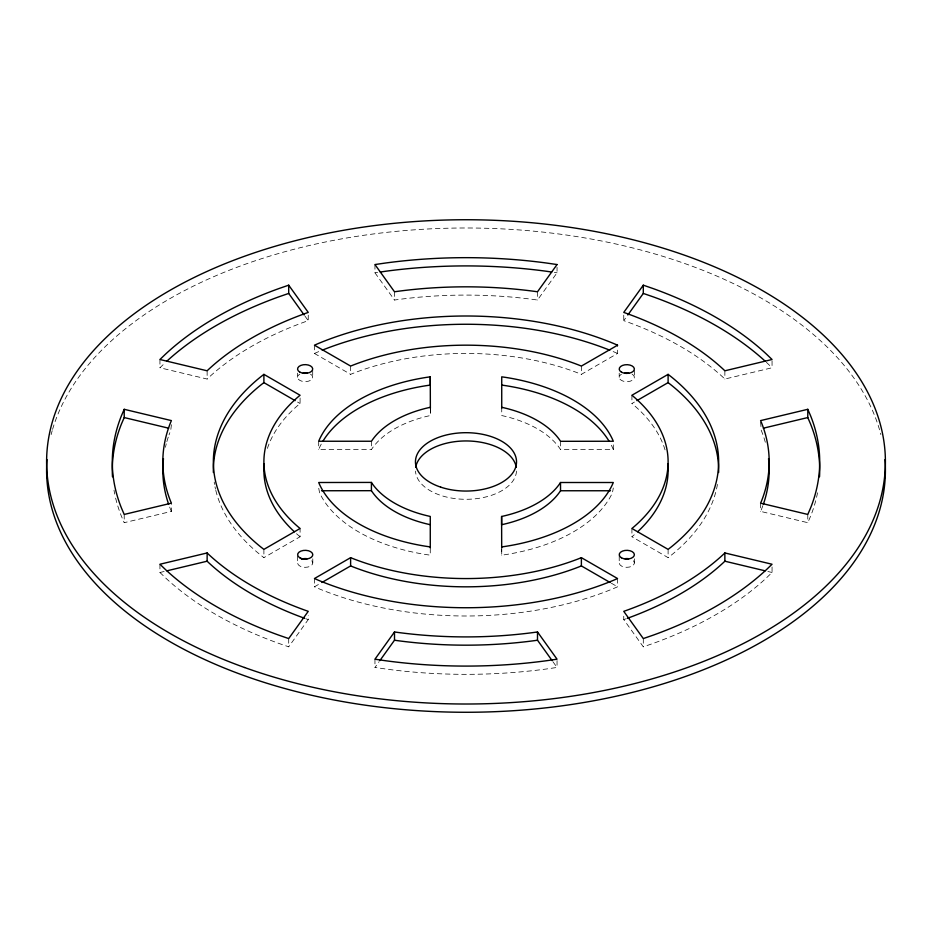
<?xml version="1.0" encoding="UTF-8"?>
<svg xmlns="http://www.w3.org/2000/svg" width="932" height="932" viewBox="0 0 932 932"><rect width="100%" height="100%" fill="white"/><g stroke="black" fill="none" stroke-linecap="round" stroke-linejoin="round"><path stroke-width="0.7" stroke-dasharray="4.66 3.5" d="M430.398 408.647L430.398 415.521L427.322 416.22A101.064 58.343 0 0 0 372.625 447.803L371.472 449.492L318.697 449.492L319.571 447.477A151.59 87.515 0 0 1 321.936 442.898M817.527 492.795A353.706 204.213 0 0 1 810.467 516.503L807.788 522.689L760.594 511.4L761.258 509.874A303.18 175.041 0 0 0 762.958 505.4M159.943 564.244L159.943 572.493L165.628 577.968A353.706 204.213 0 0 0 279.216 643.546L288.699 646.82L308.247 619.582L308.247 615.458M374.955 264.548L374.955 272.796L394.504 300.046L397.16 299.661A303.18 175.041 0 0 1 534.84 299.661L537.496 300.046L557.045 272.796L557.045 267.298M557.045 660.578L557.045 667.452L546.315 669.001A353.706 204.213 0 0 1 385.685 669.001L374.955 667.452L379.033 661.778M772.057 360.882L772.057 367.756L724.863 379.044L723.465 377.693A303.18 175.041 0 0 0 626.094 321.482L623.753 320.666L627.015 316.134M308.247 315.167L308.247 320.666L305.906 321.482A303.18 175.041 0 0 0 208.535 377.693L207.137 379.044L159.943 367.756L165.628 362.292M772.057 566.994L772.057 572.493L766.372 577.968A353.706 204.213 0 0 1 652.784 643.546L643.301 646.82L623.753 619.582L623.753 615.458M300.081 398.011L300.081 403.509L297.949 405.292A202.116 116.698 0 0 0 266.948 449.865M717.43 484.419A252.654 145.87 0 0 1 671.366 555.088L668.104 557.639L631.919 536.739L634.051 534.956A202.116 116.698 0 0 0 635.869 533.36M215.793 490.349A252.654 145.87 0 0 0 260.634 555.088L263.896 557.639L300.081 536.739L300.081 528.491M314.433 345.19L314.433 353.449L350.618 374.338L353.706 373.103A202.116 116.698 0 0 1 578.294 373.103L581.382 374.338L617.567 353.449L617.567 345.19M314.433 578.551L314.433 586.811L320.666 583.199M665.052 449.865A202.116 116.698 0 0 0 634.051 405.292L631.919 403.509L634.412 402.065M314.433 353.449L318.837 351.562M617.567 578.551L617.567 586.811L613.163 588.698A252.654 145.87 0 0 1 318.837 588.698L314.433 586.811M623.753 619.582L626.094 618.766M115.626 498.107A353.706 204.213 0 0 0 121.533 516.503L124.212 522.689L171.406 511.4L171.406 503.152M159.943 572.493L164.114 571.491M374.955 272.796L377.635 272.412M501.707 549.367L501.731 555.169L505.237 554.668A151.59 87.515 0 0 0 612.429 492.783L613.303 488.007M501.731 407.296L501.731 415.544L504.666 416.22A101.064 58.343 0 0 1 559.363 447.791L560.586 449.573L613.303 449.492L613.303 441.244M554.365 272.412L557.045 272.796M767.886 571.491L772.057 572.493M305.906 618.766L308.247 619.582M613.163 351.562L617.567 353.449M297.588 402.065L300.081 403.509M611.334 583.199L617.567 586.811M300.081 536.739L297.949 534.956A202.116 116.698 0 0 1 296.131 533.36M766.372 362.292L772.057 367.756M304.985 316.134L308.247 320.666M552.967 661.778L557.045 667.452M613.303 449.492L612.429 447.477A151.59 87.515 0 0 0 610.064 442.898M171.406 511.4L170.742 509.874A303.18 175.041 0 0 1 169.041 505.4M430.363 408.274L430.398 415.521M807.788 514.441L807.788 522.689M760.594 421.975L761.258 430.374A303.18 175.041 0 0 1 766.046 445.007M760.594 503.152L760.594 511.4M724.863 370.796L724.863 379.044M668.104 549.379L668.104 557.639M643.301 638.571L643.301 646.82M634.366 370.423L634.366 377.297M634.377 558.827L634.377 562.951M631.919 395.261L631.919 403.509M631.919 528.491L631.919 536.739M623.753 315.167L623.753 320.666M619.209 373.173L619.209 377.297M619.221 556.078L619.221 562.951M581.382 366.078L581.382 374.338M560.586 441.314L560.586 449.573M537.496 291.786L537.496 300.046M501.731 546.921L501.731 555.169M430.269 548.296L430.269 555.169L426.763 554.668A151.59 87.515 0 0 1 319.571 492.783L318.697 488.007M394.504 291.786L394.504 300.046M374.955 659.204L374.955 667.452M371.472 441.244L371.472 449.492M350.618 366.078L350.618 374.338M318.697 441.244L318.697 449.492M312.791 558.827L312.791 562.951M312.709 370.377L312.709 377.25M297.634 556.078L297.634 562.951M297.553 373.126L297.553 377.25M288.699 638.571L288.699 646.82M263.896 549.379L263.896 557.639M207.137 370.796L207.137 379.044M171.406 424.724L170.742 430.374A303.18 175.041 0 0 0 169.041 434.86M159.943 359.507L159.943 367.756M124.212 514.441L124.212 522.689M51.144 434.592A419.4 242.134 0 0 1 52.204 430.677M52.576 429.384A419.4 242.134 0 0 1 470.578 228.002A419.4 242.134 0 0 1 880.857 434.592M165.418 447.278A303.18 175.041 0 0 1 166.245 443.877M166.863 441.617A303.18 175.041 0 0 1 168.645 435.978M114.741 494.123A353.706 204.213 0 0 1 113.995 490.139M215.513 489.16A252.654 145.87 0 0 1 215.001 486.795M214.57 484.419A252.654 145.87 0 0 1 214.197 482.042M311.777 560.761A7.584 4.38 0 0 1 305.218 567.332A7.584 4.38 0 0 1 298.648 560.761M632.141 374.198A7.584 4.38 0 0 1 632.141 380.396A7.584 4.38 0 0 1 621.423 380.396A7.584 4.38 0 0 1 621.423 374.198M633.364 560.761A7.584 4.38 0 0 1 626.793 567.32A7.584 4.38 0 0 1 620.234 560.761M516.503 471.079A50.526 29.172 0 0 1 466 499.296A50.526 29.172 0 0 1 415.497 471.079M310.496 374.151A7.584 4.38 0 0 1 310.496 380.349A7.584 4.38 0 0 1 299.778 380.349A7.584 4.38 0 0 1 299.778 374.151"/><path stroke-width="1.4" d="M124.212 409.311L121.533 415.497A353.706 204.213 0 0 0 121.533 508.243L124.212 514.441L171.406 503.152L170.742 501.626A303.18 175.041 0 0 1 170.742 422.126L171.406 420.6L124.212 409.311L124.212 417.559L121.533 423.757A353.706 204.213 0 0 0 112.481 476.811M560.528 482.508L559.375 484.197A101.064 58.343 0 0 1 504.678 515.78L501.602 516.479L501.602 524.728L504.678 524.029A101.064 58.343 0 0 0 559.375 492.445L560.528 490.756L560.528 482.508L613.303 482.508L612.429 484.524A151.59 87.515 0 0 1 505.237 546.408L501.731 546.921M394.504 631.954L374.955 659.204L385.685 660.753A353.706 204.213 0 0 0 546.315 660.753L557.045 659.204L537.496 631.954L534.84 632.339A303.18 175.041 0 0 1 397.16 632.339L394.504 631.954L394.504 640.214L379.848 660.648M643.301 285.18L623.753 312.418L626.094 313.234A303.18 175.041 0 0 1 723.465 369.445L724.863 370.796L772.057 359.507L766.372 354.032A353.706 204.213 0 0 0 652.784 288.454L643.301 285.18L643.301 293.429L627.83 314.993M724.863 552.956L723.465 554.307A303.18 175.041 0 0 1 626.094 610.518L623.753 611.334L643.301 638.571L652.784 635.298A353.706 204.213 0 0 0 766.372 569.708L772.057 564.244L724.863 552.956L724.863 561.204L723.465 562.555A303.18 175.041 0 0 1 627.306 618.335M263.896 374.361L260.634 376.912A252.654 145.87 0 0 0 260.634 546.839L263.896 549.379L300.081 528.491L297.949 526.708A202.116 116.698 0 0 1 297.949 397.044L300.081 395.261L263.896 374.361L263.896 382.621L260.634 385.161A252.654 145.87 0 0 0 213.381 472.512M350.618 557.662L314.433 578.551L318.837 580.438A252.654 145.87 0 0 0 613.163 580.438L617.567 578.551L581.382 557.662L578.294 558.897A202.116 116.698 0 0 1 353.706 558.897L350.618 557.662L350.618 565.922L321.913 582.488M668.104 374.361L631.919 395.261L634.051 397.044A202.116 116.698 0 0 1 634.051 526.708L631.919 528.491L668.104 549.379L671.366 546.839A252.654 145.87 0 0 0 671.366 376.912L668.104 374.361L668.104 382.621L671.366 385.161A252.654 145.87 0 0 1 718.619 472.512M636.906 400.632L668.104 382.621M610.087 582.488L581.382 565.922L578.294 567.157A202.116 116.698 0 0 1 353.706 567.157L350.618 565.922M288.699 285.18L279.216 288.454A353.706 204.213 0 0 0 165.628 354.032L159.943 359.507L207.137 370.796L208.535 369.445A303.18 175.041 0 0 1 305.906 313.234L308.247 312.418L288.699 285.18L288.699 293.429L304.17 314.993M288.699 293.429L279.216 296.702A353.706 204.213 0 0 0 166.653 361.348M207.137 552.956L159.943 564.244L165.628 569.708A353.706 204.213 0 0 0 279.216 635.298L288.699 638.571L308.247 611.334L305.906 610.518A303.18 175.041 0 0 1 208.535 554.307L207.137 552.956L207.137 561.204L208.535 562.555A303.18 175.041 0 0 0 304.694 618.335M807.788 409.311L760.594 420.6L761.258 422.126A303.18 175.041 0 0 1 761.258 501.626L760.594 503.152L807.788 514.441L810.467 508.243A353.706 204.213 0 0 0 810.467 415.497L807.788 409.311L807.788 417.559L810.467 423.757A353.706 204.213 0 0 1 819.519 476.811M166.886 570.827L207.137 561.204M763.378 428.184L807.788 417.559M430.398 407.272L427.322 407.971A101.064 58.343 0 0 0 372.625 439.555L371.472 441.244L318.697 441.244L319.571 439.217A151.59 87.515 0 0 1 426.763 377.332L430.269 376.831L430.363 408.274M380.314 272.028L385.685 271.247A353.706 204.213 0 0 1 546.315 271.247L551.686 272.028M552.152 660.648L537.496 640.214L534.84 640.599A303.18 175.041 0 0 1 397.16 640.599L394.504 640.214M430.269 547.911L430.269 516.456L427.334 515.78A101.064 58.343 0 0 1 372.637 484.209L371.414 482.427L318.697 482.508L319.571 484.524A151.59 87.515 0 0 0 426.763 546.408L430.269 546.921M321.552 490.756L371.414 490.686L372.637 492.457A101.064 58.343 0 0 0 427.334 524.029L430.269 524.704M560.528 490.756L610.448 490.756M501.731 385.079L505.237 385.592A151.59 87.515 0 0 1 609.004 441.092M501.731 407.296L504.666 407.971A101.064 58.343 0 0 1 559.363 439.543L560.586 441.314L613.303 441.244L612.429 439.217A151.59 87.515 0 0 0 505.237 377.332L501.731 376.831L501.731 408.298M124.212 417.559L168.622 428.184M724.863 561.204L765.114 570.827M643.301 293.429L652.784 296.702A353.706 204.213 0 0 1 765.347 361.348M263.896 382.621L295.095 400.632M501.602 516.479L501.696 547.923M581.382 557.662L581.382 565.922M537.496 631.954L537.496 640.214M430.269 376.831L430.269 385.079L426.763 385.592A151.59 87.515 0 0 0 322.996 441.092M371.414 482.427L371.414 490.686M322.216 350.187A252.654 145.87 0 0 1 609.784 350.187M885.004 459.569A419.4 242.134 0 0 1 466 712.269A419.4 242.134 0 0 1 46.996 459.569M768.527 458.672A303.18 175.041 0 0 1 763.355 504.27M168.645 504.27A303.18 175.041 0 0 1 163.473 458.672M667.825 463.763A202.116 116.698 0 0 1 637.639 531.753M294.361 531.753A202.116 116.698 0 0 1 264.175 463.763M301.42 559.165A7.584 4.38 0 0 1 307.176 558.722M624.824 373.068A7.584 4.38 0 0 1 628.751 373.068M624.836 558.722A7.584 4.38 0 0 1 628.762 558.722M415.719 467.27A50.526 29.172 0 0 1 466 440.952A50.526 29.172 0 0 1 516.281 467.27M303.168 373.021A7.584 4.38 0 0 1 307.094 373.021M557.045 264.548L537.496 291.786L534.84 291.401A303.18 175.041 0 0 0 397.16 291.401L394.504 291.786L374.955 264.548L385.685 262.999A353.706 204.213 0 0 1 546.315 262.999L557.045 264.548M617.567 345.19L581.382 366.078L578.294 364.843A202.116 116.698 0 0 0 353.706 364.843L350.618 366.078L314.433 345.19L318.837 343.302A252.654 145.87 0 0 1 613.163 343.302L617.567 345.19M244.534 667.498A419.4 242.134 0 0 0 885.179 469.798A419.4 242.134 0 0 0 268.3 248.331A419.4 242.134 0 0 0 244.534 667.498M299.859 557.802A7.584 4.38 0 0 0 312.535 555.833A7.584 4.38 0 0 0 303.25 550.474A7.584 4.38 0 0 0 299.859 557.802M621.423 372.136A7.584 4.38 0 0 0 634.109 370.179A7.584 4.38 0 0 0 624.824 364.82A7.584 4.38 0 0 0 621.423 372.136M621.434 557.79A7.584 4.38 0 0 0 634.121 555.833A7.584 4.38 0 0 0 624.836 550.474A7.584 4.38 0 0 0 621.434 557.79M440.731 487.145A50.526 29.172 0 0 0 516.526 461.876A50.526 29.172 0 0 0 440.731 436.607A50.526 29.172 0 0 0 440.731 487.145M299.778 372.089A7.584 4.38 0 0 0 312.453 370.132A7.584 4.38 0 0 0 303.168 364.773A7.584 4.38 0 0 0 299.778 372.089"/></g></svg>
